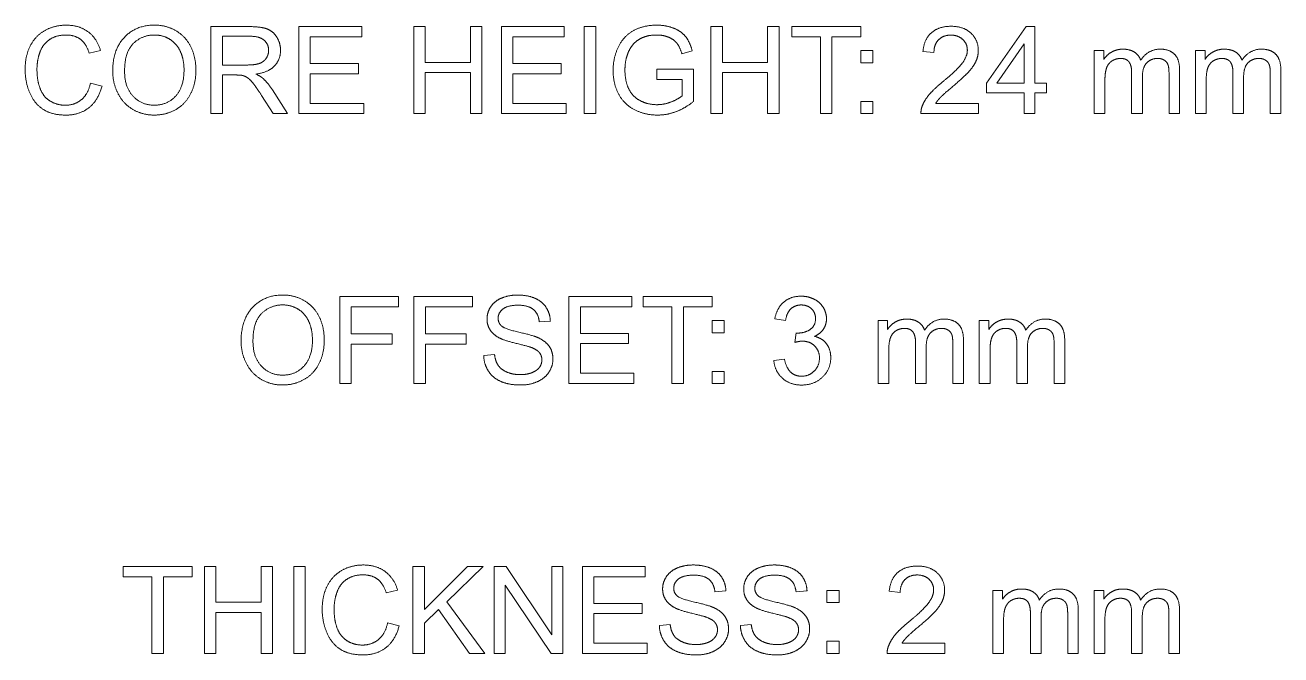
# Model space of a CAD drawing. Header units: millimetres. Extents: x -205 to 205, y -139 to 139.
# Drawn here: x 89.03 to 116.93, y -16.92 to -2.92 of the extents above; entities that cross this region are included whole.
import ezdxf

# ---------------------------------------------------------------- set-up
doc = ezdxf.new("R2010")
doc.units = ezdxf.units.MM
doc.layers.add('dimensions', color=7, linetype='Continuous', lineweight=18)

msp = doc.modelspace()

# ---------------------------------------------------------------- linework, layer by layer
at = {"layer": 'dimensions'}
for p, q in [((93.16, -2.959), (93.16, -4.892)), ((94.017, -2.959), (93.16, -2.959)), ((95.112, -2.959), (95.112, -4.892)), ((96.509, -2.959), (95.112, -2.959)), ((96.509, -3.187), (96.509, -2.959)), ((97.665, -2.959), (97.665, -4.892)), ((97.921, -2.959), (97.665, -2.959)), ((97.921, -3.753), (97.921, -2.959)), ((98.926, -2.959), (98.926, -3.753)), ((99.181, -2.959), (98.926, -2.959)), ((99.181, -4.892), (99.181, -2.959)), ((99.612, -2.959), (99.612, -4.892)), ((101.01, -2.959), (99.612, -2.959)), ((101.01, -3.187), (101.01, -2.959)), ((101.452, -2.959), (101.452, -4.892)), ((101.707, -2.959), (101.452, -2.959)), ((101.707, -4.892), (101.707, -2.959)), ((104.266, -2.959), (104.266, -4.892)), ((104.522, -2.959), (104.266, -2.959)), ((104.522, -3.753), (104.522, -2.959)), ((105.527, -2.959), (105.527, -3.753)), ((105.782, -2.959), (105.527, -2.959)), ((105.782, -4.892), (105.782, -2.959)), ((106.063, -2.959), (106.063, -3.187)), ((107.595, -2.959), (106.063, -2.959)), ((107.595, -3.187), (107.595, -2.959)), ((111.268, -2.959), (110.386, -4.212)), ((111.462, -2.959), (111.268, -2.959)), ((111.462, -4.212), (111.462, -2.959)), ((93.416, -3.812), (93.416, -3.173)), ((93.416, -3.173), (94.028, -3.173)), ((95.367, -3.187), (96.509, -3.187)), ((95.367, -3.779), (95.367, -3.187)), ((99.868, -3.187), (101.01, -3.187)), ((99.868, -3.779), (99.868, -3.187)), ((106.063, -3.187), (106.7, -3.187)), ((106.7, -3.187), (106.7, -4.892)), ((106.956, -3.187), (107.595, -3.187)), ((106.956, -4.892), (106.956, -3.187)), ((110.619, -4.212), (111.225, -3.34)), ((111.225, -3.34), (111.225, -4.212)), ((90.456, -3.548), (90.708, -3.489)), ((103.622, -3.563), (103.852, -3.5)), ((107.594, -3.492), (107.594, -3.762)), ((107.864, -3.492), (107.594, -3.492)), ((107.864, -3.762), (107.864, -3.492)), ((108.977, -3.51), (109.221, -3.535)), ((112.782, -3.492), (112.782, -4.892)), ((112.994, -3.492), (112.782, -3.492)), ((112.994, -3.688), (112.994, -3.492)), ((115.031, -3.492), (115.031, -4.892)), ((115.243, -3.492), (115.031, -3.492)), ((115.243, -3.688), (115.243, -3.492)), ((93.966, -3.812), (93.416, -3.812)), ((96.437, -3.779), (95.367, -3.779)), ((96.437, -4.006), (96.437, -3.779)), ((98.926, -3.753), (97.921, -3.753)), ((100.937, -3.779), (99.868, -3.779)), ((100.937, -4.006), (100.937, -3.779)), ((105.527, -3.753), (104.522, -3.753)), ((107.594, -3.762), (107.864, -3.762)), ((93.416, -4.034), (93.713, -4.034)), ((93.416, -4.892), (93.416, -4.034)), ((95.367, -4.006), (96.437, -4.006)), ((95.367, -4.664), (95.367, -4.006)), ((97.921, -3.981), (98.926, -3.981)), ((97.921, -4.892), (97.921, -3.981)), ((98.926, -3.981), (98.926, -4.892)), ((99.868, -4.006), (100.937, -4.006)), ((99.868, -4.664), (99.868, -4.006)), ((103.881, -3.906), (103.063, -3.907)), ((103.063, -3.907), (103.063, -4.134)), ((103.063, -4.134), (103.631, -4.134)), ((103.631, -4.134), (103.631, -4.494)), ((103.881, -4.623), (103.881, -3.906)), ((104.522, -3.981), (105.527, -3.981)), ((104.522, -4.892), (104.522, -3.981)), ((105.527, -3.981), (105.527, -4.892)), ((113.019, -4.892), (113.019, -4.165)), ((113.613, -3.982), (113.613, -4.892)), ((113.851, -4.892), (113.851, -4.078)), ((114.443, -4.01), (114.443, -4.892)), ((114.679, -4.892), (114.679, -3.931)), ((115.268, -4.892), (115.268, -4.165)), ((115.863, -3.982), (115.863, -4.892)), ((116.1, -4.892), (116.1, -4.078)), ((116.692, -4.01), (116.692, -4.892)), ((116.928, -4.892), (116.928, -3.931)), ((90.741, -4.279), (90.485, -4.214)), ((94.864, -4.892), (94.528, -4.366)), ((110.386, -4.212), (110.386, -4.429)), ((110.386, -4.429), (111.225, -4.429)), ((111.225, -4.212), (110.619, -4.212)), ((111.225, -4.429), (111.225, -4.892)), ((111.723, -4.212), (111.462, -4.212)), ((111.462, -4.429), (111.723, -4.429)), ((111.462, -4.892), (111.462, -4.429)), ((111.723, -4.429), (111.723, -4.212)), ((94.286, -4.49), (94.542, -4.892)), ((96.554, -4.664), (95.367, -4.664)), ((96.554, -4.892), (96.554, -4.664)), ((101.055, -4.664), (99.868, -4.664)), ((101.055, -4.892), (101.055, -4.664)), ((107.594, -4.622), (107.594, -4.892)), ((107.864, -4.622), (107.594, -4.622)), ((107.864, -4.892), (107.864, -4.622)), ((110.209, -4.664), (109.262, -4.664)), ((110.209, -4.892), (110.209, -4.664)), ((93.16, -4.892), (93.416, -4.892)), ((94.542, -4.892), (94.864, -4.892)), ((95.112, -4.892), (96.554, -4.892)), ((97.665, -4.892), (97.921, -4.892)), ((98.926, -4.892), (99.181, -4.892)), ((99.612, -4.892), (101.055, -4.892)), ((101.452, -4.892), (101.707, -4.892)), ((104.266, -4.892), (104.522, -4.892)), ((105.527, -4.892), (105.782, -4.892)), ((106.7, -4.892), (106.956, -4.892)), ((107.594, -4.892), (107.864, -4.892)), ((108.932, -4.892), (110.209, -4.892)), ((111.225, -4.892), (111.462, -4.892)), ((112.782, -4.892), (113.019, -4.892)), ((113.613, -4.892), (113.851, -4.892)), ((114.443, -4.892), (114.679, -4.892)), ((115.031, -4.892), (115.268, -4.892)), ((115.863, -4.892), (116.1, -4.892)), ((116.692, -4.892), (116.928, -4.892)), ((96.021, -8.959), (96.021, -10.892)), ((97.325, -8.959), (96.021, -8.959)), ((96.277, -9.187), (97.325, -9.187)), ((96.277, -9.786), (96.277, -9.187)), ((97.325, -9.187), (97.325, -8.959)), ((97.671, -8.959), (97.671, -10.892)), ((98.974, -8.959), (97.671, -8.959)), ((97.926, -9.187), (98.974, -9.187)), ((97.926, -9.786), (97.926, -9.187)), ((98.974, -9.187), (98.974, -8.959)), ((101.113, -8.959), (101.113, -10.892)), ((102.51, -8.959), (101.113, -8.959)), ((101.369, -9.187), (102.51, -9.187)), ((101.369, -9.779), (101.369, -9.187)), ((102.51, -9.187), (102.51, -8.959)), ((102.763, -8.959), (102.763, -9.187)), ((104.295, -8.959), (102.763, -8.959)), ((102.763, -9.187), (103.4, -9.187)), ((103.4, -9.187), (103.4, -10.892)), ((103.656, -9.187), (104.295, -9.187)), ((103.656, -10.892), (103.656, -9.187)), ((104.295, -9.187), (104.295, -8.959)), ((105.687, -9.452), (105.925, -9.494)), ((100.455, -9.522), (100.7, -9.504)), ((104.294, -9.492), (104.294, -9.762)), ((104.564, -9.492), (104.294, -9.492)), ((104.294, -9.762), (104.564, -9.762)), ((104.564, -9.762), (104.564, -9.492)), ((107.98, -9.492), (107.98, -10.892)), ((108.192, -9.492), (107.98, -9.492)), ((108.192, -9.688), (108.192, -9.492)), ((110.229, -9.492), (110.229, -10.892)), ((110.441, -9.492), (110.229, -9.492)), ((110.441, -9.688), (110.441, -9.492)), ((97.184, -9.786), (96.277, -9.786)), ((96.277, -10.014), (97.184, -10.014)), ((96.277, -10.892), (96.277, -10.014)), ((97.184, -10.014), (97.184, -9.786)), ((98.833, -9.786), (97.926, -9.786)), ((97.926, -10.014), (98.833, -10.014)), ((97.926, -10.892), (97.926, -10.014)), ((98.833, -10.014), (98.833, -9.786)), ((102.438, -9.779), (101.369, -9.779)), ((101.369, -10.006), (102.438, -10.006)), ((101.369, -10.664), (101.369, -10.006)), ((102.438, -10.006), (102.438, -9.779)), ((106.158, -9.769), (106.132, -9.977)), ((108.812, -9.982), (108.812, -10.892)), ((109.641, -10.01), (109.641, -10.892)), ((109.877, -10.892), (109.877, -9.931)), ((111.061, -9.982), (111.061, -10.892)), ((111.89, -10.01), (111.89, -10.892)), ((112.126, -10.892), (112.126, -9.931)), ((99.461, -10.25), (99.22, -10.271)), ((108.217, -10.892), (108.217, -10.165)), ((109.049, -10.892), (109.049, -10.078)), ((110.467, -10.892), (110.467, -10.165)), ((111.298, -10.892), (111.298, -10.078)), ((105.901, -10.35), (105.664, -10.382)), ((102.555, -10.664), (101.369, -10.664)), ((102.555, -10.892), (102.555, -10.664)), ((104.294, -10.622), (104.294, -10.892)), ((104.564, -10.622), (104.294, -10.622)), ((104.564, -10.892), (104.564, -10.622)), ((96.021, -10.892), (96.277, -10.892)), ((97.671, -10.892), (97.926, -10.892)), ((101.113, -10.892), (102.555, -10.892)), ((103.4, -10.892), (103.656, -10.892)), ((104.294, -10.892), (104.564, -10.892)), ((107.98, -10.892), (108.217, -10.892)), ((108.812, -10.892), (109.049, -10.892)), ((109.641, -10.892), (109.877, -10.892)), ((110.229, -10.892), (110.467, -10.892)), ((111.061, -10.892), (111.298, -10.892)), ((111.89, -10.892), (112.126, -10.892)), ((91.212, -14.959), (91.212, -15.187)), ((92.744, -14.959), (91.212, -14.959)), ((92.744, -15.187), (92.744, -14.959)), ((93.014, -14.959), (93.014, -16.892)), ((93.27, -14.959), (93.014, -14.959)), ((93.27, -15.753), (93.27, -14.959)), ((94.274, -14.959), (94.274, -15.753)), ((94.53, -14.959), (94.274, -14.959)), ((94.53, -16.892), (94.53, -14.959)), ((95, -14.959), (95, -16.892)), ((95.255, -14.959), (95, -14.959)), ((95.255, -16.892), (95.255, -14.959)), ((97.645, -14.959), (97.645, -16.892)), ((97.901, -14.959), (97.645, -14.959)), ((97.901, -15.918), (97.901, -14.959)), ((98.861, -14.959), (97.901, -15.918)), ((98.397, -15.742), (99.208, -14.959)), ((99.208, -14.959), (98.861, -14.959)), ((99.454, -14.959), (99.454, -16.892)), ((99.717, -14.959), (99.454, -14.959)), ((100.732, -16.477), (99.717, -14.959)), ((100.732, -14.959), (100.732, -16.477)), ((100.977, -14.959), (100.732, -14.959)), ((100.977, -16.892), (100.977, -14.959)), ((101.412, -14.959), (101.412, -16.892)), ((102.809, -14.959), (101.412, -14.959)), ((102.809, -15.187), (102.809, -14.959)), ((91.212, -15.187), (91.849, -15.187)), ((91.849, -15.187), (91.849, -16.892)), ((92.104, -15.187), (92.744, -15.187)), ((92.104, -16.892), (92.104, -15.187)), ((101.668, -15.187), (102.809, -15.187)), ((101.668, -15.779), (101.668, -15.187)), ((97.056, -15.548), (97.308, -15.489)), ((99.699, -15.373), (100.715, -16.892)), ((99.699, -16.892), (99.699, -15.373)), ((104.356, -15.522), (104.601, -15.504)), ((106.157, -15.522), (106.402, -15.504)), ((106.845, -15.492), (106.845, -15.762)), ((107.115, -15.492), (106.845, -15.492)), ((107.115, -15.762), (107.115, -15.492)), ((108.228, -15.51), (108.472, -15.535)), ((110.531, -15.492), (110.531, -16.892)), ((110.743, -15.492), (110.531, -15.492)), ((110.743, -15.688), (110.743, -15.492)), ((112.78, -15.492), (112.78, -16.892)), ((112.993, -15.492), (112.78, -15.492)), ((112.993, -15.688), (112.993, -15.492)), ((94.274, -15.753), (93.27, -15.753)), ((99.243, -16.892), (98.397, -15.742)), ((102.737, -15.779), (101.668, -15.779)), ((102.737, -16.006), (102.737, -15.779)), ((106.845, -15.762), (107.115, -15.762)), ((93.27, -15.981), (94.274, -15.981)), ((93.27, -16.892), (93.27, -15.981)), ((94.274, -15.981), (94.274, -16.892)), ((97.901, -16.222), (98.218, -15.914)), ((98.218, -15.914), (98.906, -16.892)), ((101.668, -16.006), (102.737, -16.006)), ((101.668, -16.664), (101.668, -16.006)), ((110.768, -16.892), (110.768, -16.165)), ((111.363, -15.982), (111.363, -16.892)), ((111.6, -16.892), (111.6, -16.078)), ((112.192, -16.01), (112.192, -16.892)), ((112.428, -16.892), (112.428, -15.931)), ((113.018, -16.892), (113.018, -16.165)), ((113.612, -15.982), (113.612, -16.892)), ((113.849, -16.892), (113.849, -16.078)), ((114.441, -16.01), (114.441, -16.892)), ((114.677, -16.892), (114.677, -15.931)), ((97.341, -16.279), (97.085, -16.214)), ((97.901, -16.892), (97.901, -16.222)), ((103.362, -16.25), (103.121, -16.271)), ((105.163, -16.25), (104.922, -16.271)), ((102.854, -16.664), (101.668, -16.664)), ((102.854, -16.892), (102.854, -16.664)), ((106.845, -16.622), (106.845, -16.892)), ((107.115, -16.622), (106.845, -16.622)), ((107.115, -16.892), (107.115, -16.622)), ((109.461, -16.664), (108.513, -16.664)), ((109.461, -16.892), (109.461, -16.664)), ((91.849, -16.892), (92.104, -16.892)), ((93.014, -16.892), (93.27, -16.892)), ((94.274, -16.892), (94.53, -16.892)), ((95, -16.892), (95.255, -16.892)), ((97.645, -16.892), (97.901, -16.892)), ((98.906, -16.892), (99.243, -16.892)), ((99.454, -16.892), (99.699, -16.892)), ((100.715, -16.892), (100.977, -16.892)), ((101.412, -16.892), (102.854, -16.892)), ((106.845, -16.892), (107.115, -16.892)), ((108.183, -16.892), (109.461, -16.892)), ((110.531, -16.892), (110.768, -16.892)), ((111.363, -16.892), (111.6, -16.892)), ((112.192, -16.892), (112.428, -16.892)), ((112.78, -16.892), (113.018, -16.892)), ((113.612, -16.892), (113.849, -16.892)), ((114.441, -16.892), (114.677, -16.892))]:
    msp.add_line(p, q, dxfattribs=at)
for points in [[(89.148, -3.384), (89.263, -3.16), (89.476, -3.043)], [(89.476, -3.043), (89.689, -2.926), (89.945, -2.926)], [(89.945, -2.926), (90.235, -2.926), (90.433, -3.074)], [(91.237, -3.197), (91.495, -2.925), (91.904, -2.925)], [(91.904, -2.925), (92.172, -2.925), (92.387, -3.053)], [(92.387, -3.053), (92.601, -3.181), (92.714, -3.409)], [(94.017, -2.959), (94.276, -2.959), (94.41, -3.011)], [(94.41, -3.011), (94.545, -3.063), (94.625, -3.195)], [(102.212, -3.408), (102.33, -3.164), (102.551, -3.045)], [(102.551, -3.045), (102.773, -2.926), (103.061, -2.926)], [(103.061, -2.926), (103.271, -2.926), (103.44, -2.994)], [(103.44, -2.994), (103.61, -3.062), (103.706, -3.183)], [(109.165, -3.094), (109.329, -2.951), (109.604, -2.951)], [(109.604, -2.951), (109.882, -2.951), (110.045, -3.105)], [(89.567, -3.252), (89.418, -3.359), (89.357, -3.539)], [(89.94, -3.145), (89.717, -3.145), (89.567, -3.252)], [(90.261, -3.241), (90.133, -3.145), (89.94, -3.145)], [(90.456, -3.548), (90.389, -3.338), (90.261, -3.241)], [(90.433, -3.074), (90.63, -3.222), (90.708, -3.489)], [(90.979, -3.951), (90.979, -3.469), (91.237, -3.197)], [(91.438, -3.332), (91.242, -3.518), (91.242, -3.955)], [(91.905, -3.145), (91.634, -3.145), (91.438, -3.332)], [(92.25, -3.242), (92.097, -3.145), (91.905, -3.145)], [(92.483, -3.515), (92.404, -3.339), (92.25, -3.242)], [(94.342, -3.261), (94.243, -3.173), (94.028, -3.173)], [(94.442, -3.486), (94.442, -3.349), (94.342, -3.261)], [(94.625, -3.195), (94.706, -3.327), (94.706, -3.486)], [(102.553, -3.339), (102.475, -3.426), (102.431, -3.53)], [(102.759, -3.198), (102.632, -3.252), (102.553, -3.339)], [(103.063, -3.145), (102.887, -3.145), (102.759, -3.198)], [(103.329, -3.196), (103.209, -3.145), (103.063, -3.145)], [(103.514, -3.331), (103.449, -3.247), (103.329, -3.196)], [(103.622, -3.563), (103.578, -3.415), (103.514, -3.331)], [(103.706, -3.183), (103.802, -3.305), (103.852, -3.5)], [(108.977, -3.51), (109.002, -3.237), (109.165, -3.094)], [(109.325, -3.251), (109.222, -3.353), (109.221, -3.535)], [(109.599, -3.148), (109.428, -3.148), (109.325, -3.251)], [(109.862, -3.245), (109.761, -3.148), (109.599, -3.148)], [(109.963, -3.483), (109.963, -3.341), (109.862, -3.245)], [(110.045, -3.105), (110.207, -3.26), (110.207, -3.488)], [(89.033, -3.911), (89.033, -3.609), (89.148, -3.384)], [(89.357, -3.539), (89.296, -3.719), (89.296, -3.91)], [(92.563, -3.927), (92.563, -3.691), (92.483, -3.515)], [(92.714, -3.409), (92.827, -3.638), (92.827, -3.928)], [(94.39, -3.66), (94.442, -3.58), (94.442, -3.486)], [(94.706, -3.486), (94.706, -3.692), (94.572, -3.833)], [(102.094, -3.935), (102.094, -3.653), (102.212, -3.408)], [(102.431, -3.53), (102.357, -3.709), (102.357, -3.919)], [(109.852, -3.768), (109.963, -3.617), (109.963, -3.483)], [(110.207, -3.488), (110.207, -3.604), (110.159, -3.716)], [(112.994, -3.688), (113.06, -3.585), (113.169, -3.523)], [(113.169, -3.523), (113.279, -3.46), (113.418, -3.46)], [(113.418, -3.46), (113.574, -3.46), (113.673, -3.525)], [(113.673, -3.525), (113.773, -3.589), (113.814, -3.705)], [(113.814, -3.705), (113.98, -3.46), (114.246, -3.46)], [(114.246, -3.46), (114.455, -3.46), (114.567, -3.575)], [(114.567, -3.575), (114.679, -3.691), (114.679, -3.931)], [(115.243, -3.688), (115.309, -3.585), (115.418, -3.523)], [(115.418, -3.523), (115.528, -3.46), (115.667, -3.46)], [(115.667, -3.46), (115.823, -3.46), (115.923, -3.525)], [(115.923, -3.525), (116.022, -3.589), (116.063, -3.705)], [(116.063, -3.705), (116.229, -3.46), (116.495, -3.46)], [(116.495, -3.46), (116.704, -3.46), (116.816, -3.575)], [(116.816, -3.575), (116.928, -3.691), (116.928, -3.931)], [(93.966, -3.812), (94.141, -3.812), (94.24, -3.776)], [(94.572, -3.833), (94.439, -3.974), (94.161, -4.013)], [(94.24, -3.776), (94.339, -3.74), (94.39, -3.66)], [(109.426, -4.177), (109.741, -3.919), (109.852, -3.768)], [(110.159, -3.716), (110.112, -3.828), (110.002, -3.952)], [(113.057, -3.873), (113.019, -3.974), (113.019, -4.165)], [(113.18, -3.719), (113.095, -3.771), (113.057, -3.873)], [(113.366, -3.666), (113.265, -3.666), (113.18, -3.719)], [(113.555, -3.745), (113.497, -3.666), (113.366, -3.666)], [(113.613, -3.982), (113.613, -3.824), (113.555, -3.745)], [(113.948, -3.764), (113.851, -3.862), (113.851, -4.078)], [(114.194, -3.666), (114.046, -3.666), (113.948, -3.764)], [(114.336, -3.704), (114.275, -3.666), (114.194, -3.666)], [(114.42, -3.805), (114.397, -3.742), (114.336, -3.704)], [(114.443, -4.01), (114.443, -3.868), (114.42, -3.805)], [(115.306, -3.873), (115.268, -3.974), (115.268, -4.165)], [(115.429, -3.719), (115.344, -3.771), (115.306, -3.873)], [(115.615, -3.666), (115.515, -3.666), (115.429, -3.719)], [(115.805, -3.745), (115.747, -3.666), (115.615, -3.666)], [(115.863, -3.982), (115.863, -3.824), (115.805, -3.745)], [(116.197, -3.764), (116.1, -3.862), (116.1, -4.078)], [(116.443, -3.666), (116.295, -3.666), (116.197, -3.764)], [(116.585, -3.704), (116.524, -3.666), (116.443, -3.666)], [(116.669, -3.805), (116.646, -3.742), (116.585, -3.704)], [(116.692, -4.01), (116.692, -3.868), (116.669, -3.805)], [(89.135, -4.429), (89.033, -4.188), (89.033, -3.911)], [(89.296, -3.91), (89.296, -4.156), (89.368, -4.34)], [(91.089, -4.433), (90.979, -4.205), (90.979, -3.951)], [(91.242, -3.955), (91.242, -4.304), (91.43, -4.505)], [(92.377, -4.503), (92.563, -4.3), (92.563, -3.927)], [(92.827, -3.928), (92.827, -4.222), (92.708, -4.454)], [(93.855, -4.043), (93.812, -4.034), (93.713, -4.034)], [(93.972, -4.094), (93.915, -4.057), (93.855, -4.043)], [(94.102, -4.223), (94.029, -4.131), (93.972, -4.094)], [(94.161, -4.013), (94.263, -4.061), (94.315, -4.109)], [(94.315, -4.109), (94.427, -4.212), (94.528, -4.366)], [(102.212, -4.45), (102.094, -4.22), (102.094, -3.935)], [(102.357, -3.919), (102.357, -4.177), (102.446, -4.351)], [(109.116, -4.47), (109.223, -4.343), (109.426, -4.177)], [(110.002, -3.952), (109.892, -4.076), (109.636, -4.292)], [(89.433, -4.798), (89.237, -4.67), (89.135, -4.429)], [(89.368, -4.34), (89.44, -4.524), (89.592, -4.615)], [(90.284, -4.582), (90.433, -4.458), (90.485, -4.214)], [(90.741, -4.279), (90.661, -4.594), (90.452, -4.759)], [(91.415, -4.793), (91.2, -4.661), (91.089, -4.433)], [(92.708, -4.454), (92.59, -4.686), (92.372, -4.806)], [(94.286, -4.49), (94.174, -4.316), (94.102, -4.223)], [(102.564, -4.803), (102.331, -4.681), (102.212, -4.45)], [(102.446, -4.351), (102.535, -4.525), (102.705, -4.61)], [(109.636, -4.292), (109.422, -4.471), (109.362, -4.535)], [(89.592, -4.615), (89.743, -4.706), (89.92, -4.706)], [(89.92, -4.706), (90.135, -4.706), (90.284, -4.582)], [(91.43, -4.505), (91.618, -4.706), (91.901, -4.706)], [(91.901, -4.706), (92.19, -4.706), (92.377, -4.503)], [(102.705, -4.61), (102.875, -4.694), (103.067, -4.694)], [(103.067, -4.694), (103.233, -4.694), (103.391, -4.63)], [(103.391, -4.63), (103.549, -4.566), (103.631, -4.494)], [(103.881, -4.623), (103.693, -4.773), (103.492, -4.849)], [(108.932, -4.892), (108.929, -4.806), (108.96, -4.727)], [(108.96, -4.727), (109.008, -4.597), (109.116, -4.47)], [(109.362, -4.535), (109.301, -4.599), (109.262, -4.664)], [(89.941, -4.925), (89.629, -4.925), (89.433, -4.798)], [(90.452, -4.759), (90.243, -4.925), (89.941, -4.925)], [(91.903, -4.925), (91.63, -4.925), (91.415, -4.793)], [(92.372, -4.806), (92.155, -4.925), (91.903, -4.925)], [(103.081, -4.925), (102.796, -4.925), (102.564, -4.803)], [(103.492, -4.849), (103.292, -4.925), (103.081, -4.925)], [(94.089, -9.197), (94.347, -8.925), (94.756, -8.925)], [(94.756, -8.925), (95.023, -8.925), (95.238, -9.053)], [(99.619, -8.992), (99.779, -8.926), (99.974, -8.926)], [(99.974, -8.926), (100.189, -8.926), (100.353, -8.995)], [(93.83, -9.951), (93.83, -9.469), (94.089, -9.197)], [(94.757, -9.145), (94.485, -9.145), (94.29, -9.332)], [(95.102, -9.242), (94.948, -9.145), (94.757, -9.145)], [(95.238, -9.053), (95.453, -9.181), (95.566, -9.409)], [(99.293, -9.459), (99.293, -9.312), (99.376, -9.185)], [(99.376, -9.185), (99.46, -9.058), (99.619, -8.992)], [(99.984, -9.152), (99.752, -9.152), (99.646, -9.237)], [(100.321, -9.245), (100.207, -9.152), (99.984, -9.152)], [(100.353, -8.995), (100.517, -9.065), (100.605, -9.199)], [(100.605, -9.199), (100.694, -9.334), (100.7, -9.504)], [(105.687, -9.452), (105.731, -9.214), (105.885, -9.082)], [(105.885, -9.082), (106.039, -8.951), (106.269, -8.951)], [(106.274, -9.146), (106.136, -9.146), (106.043, -9.233)], [(106.269, -8.951), (106.427, -8.951), (106.56, -9.019)], [(106.502, -9.232), (106.414, -9.146), (106.274, -9.146)], [(106.56, -9.019), (106.693, -9.087), (106.764, -9.204)], [(106.764, -9.204), (106.834, -9.322), (106.834, -9.454)], [(94.29, -9.332), (94.094, -9.518), (94.094, -9.955)], [(95.335, -9.515), (95.255, -9.339), (95.102, -9.242)], [(95.566, -9.409), (95.678, -9.638), (95.678, -9.928)], [(99.361, -9.699), (99.293, -9.592), (99.293, -9.459)], [(99.646, -9.237), (99.54, -9.322), (99.54, -9.442)], [(99.54, -9.442), (99.54, -9.546), (99.615, -9.613)], [(100.455, -9.522), (100.435, -9.339), (100.321, -9.245)], [(106.043, -9.233), (105.951, -9.32), (105.925, -9.494)], [(106.469, -9.692), (106.591, -9.613), (106.591, -9.448)], [(106.591, -9.448), (106.591, -9.318), (106.502, -9.232)], [(106.834, -9.454), (106.834, -9.579), (106.767, -9.682)], [(108.368, -9.523), (108.477, -9.46), (108.617, -9.46)], [(108.617, -9.46), (108.772, -9.46), (108.872, -9.525)], [(109.012, -9.705), (109.178, -9.46), (109.445, -9.46)], [(109.445, -9.46), (109.653, -9.46), (109.765, -9.575)], [(110.617, -9.523), (110.726, -9.46), (110.866, -9.46)], [(110.866, -9.46), (111.022, -9.46), (111.121, -9.525)], [(111.261, -9.705), (111.428, -9.46), (111.694, -9.46)], [(111.694, -9.46), (111.902, -9.46), (112.014, -9.575)], [(95.415, -9.927), (95.415, -9.691), (95.335, -9.515)], [(99.568, -9.879), (99.429, -9.807), (99.361, -9.699)], [(99.615, -9.613), (99.689, -9.68), (100.001, -9.751)], [(100.001, -9.751), (100.313, -9.821), (100.429, -9.874)], [(106.196, -9.771), (106.348, -9.771), (106.469, -9.692)], [(106.767, -9.682), (106.7, -9.784), (106.568, -9.845)], [(108.192, -9.688), (108.258, -9.585), (108.368, -9.523)], [(108.379, -9.719), (108.294, -9.771), (108.256, -9.873)], [(108.564, -9.666), (108.464, -9.666), (108.379, -9.719)], [(108.754, -9.745), (108.696, -9.666), (108.564, -9.666)], [(108.812, -9.982), (108.812, -9.824), (108.754, -9.745)], [(108.872, -9.525), (108.972, -9.589), (109.012, -9.705)], [(109.392, -9.666), (109.244, -9.666), (109.147, -9.764)], [(109.534, -9.704), (109.474, -9.666), (109.392, -9.666)], [(109.618, -9.805), (109.595, -9.742), (109.534, -9.704)], [(109.765, -9.575), (109.877, -9.691), (109.877, -9.931)], [(110.441, -9.688), (110.507, -9.585), (110.617, -9.523)], [(110.628, -9.719), (110.543, -9.771), (110.505, -9.873)], [(110.813, -9.666), (110.713, -9.666), (110.628, -9.719)], [(111.003, -9.745), (110.945, -9.666), (110.813, -9.666)], [(111.061, -9.982), (111.061, -9.824), (111.003, -9.745)], [(111.121, -9.525), (111.221, -9.589), (111.261, -9.705)], [(111.641, -9.666), (111.494, -9.666), (111.396, -9.764)], [(111.784, -9.704), (111.723, -9.666), (111.641, -9.666)], [(111.867, -9.805), (111.844, -9.742), (111.784, -9.704)], [(112.014, -9.575), (112.126, -9.691), (112.126, -9.931)], [(93.941, -10.433), (93.83, -10.205), (93.83, -9.951)], [(94.094, -9.955), (94.094, -10.304), (94.282, -10.505)], [(95.228, -10.503), (95.415, -10.3), (95.415, -9.927)], [(95.678, -9.928), (95.678, -10.222), (95.56, -10.454)], [(99.941, -10), (99.674, -9.936), (99.568, -9.879)], [(100.285, -10.094), (100.207, -10.064), (99.941, -10)], [(100.429, -9.874), (100.597, -9.952), (100.678, -10.071)], [(106.299, -9.951), (106.232, -9.951), (106.132, -9.977)], [(106.158, -9.769), (106.182, -9.771), (106.196, -9.771)], [(106.571, -10.057), (106.464, -9.951), (106.299, -9.951)], [(106.568, -9.845), (106.74, -9.885), (106.834, -10.009)], [(106.834, -10.009), (106.929, -10.134), (106.929, -10.321)], [(108.256, -9.873), (108.217, -9.974), (108.217, -10.165)], [(109.147, -9.764), (109.049, -9.862), (109.049, -10.078)], [(109.641, -10.01), (109.641, -9.868), (109.618, -9.805)], [(110.505, -9.873), (110.467, -9.974), (110.467, -10.165)], [(111.396, -9.764), (111.298, -9.862), (111.298, -10.078)], [(111.89, -10.01), (111.89, -9.868), (111.867, -9.805)], [(99.326, -10.618), (99.225, -10.465), (99.22, -10.271)], [(99.461, -10.25), (99.478, -10.395), (99.541, -10.488)], [(100.459, -10.208), (100.406, -10.14), (100.285, -10.094)], [(100.512, -10.367), (100.512, -10.276), (100.459, -10.208)], [(100.678, -10.071), (100.758, -10.191), (100.758, -10.346)], [(106.678, -10.326), (106.678, -10.163), (106.571, -10.057)], [(106.929, -10.321), (106.929, -10.574), (106.745, -10.75)], [(94.267, -10.793), (94.052, -10.661), (93.941, -10.433)], [(94.282, -10.505), (94.47, -10.706), (94.753, -10.706)], [(94.753, -10.706), (95.042, -10.706), (95.228, -10.503)], [(95.56, -10.454), (95.441, -10.686), (95.224, -10.806)], [(99.541, -10.488), (99.603, -10.581), (99.735, -10.638)], [(100.29, -10.652), (100.402, -10.608), (100.457, -10.533)], [(100.457, -10.533), (100.512, -10.457), (100.512, -10.367)], [(100.758, -10.346), (100.758, -10.5), (100.67, -10.637)], [(105.856, -10.775), (105.687, -10.623), (105.664, -10.382)], [(105.901, -10.35), (105.942, -10.552), (106.04, -10.641)], [(106.562, -10.614), (106.678, -10.498), (106.678, -10.326)], [(94.754, -10.925), (94.481, -10.925), (94.267, -10.793)], [(95.224, -10.806), (95.006, -10.925), (94.754, -10.925)], [(99.604, -10.848), (99.427, -10.772), (99.326, -10.618)], [(100.044, -10.925), (99.781, -10.925), (99.604, -10.848)], [(99.735, -10.638), (99.867, -10.695), (100.032, -10.695)], [(100.032, -10.695), (100.178, -10.695), (100.29, -10.652)], [(100.416, -10.849), (100.251, -10.925), (100.044, -10.925)], [(100.67, -10.637), (100.581, -10.773), (100.416, -10.849)], [(106.278, -10.926), (106.024, -10.926), (105.856, -10.775)], [(106.04, -10.641), (106.138, -10.73), (106.279, -10.73)], [(106.745, -10.75), (106.56, -10.926), (106.278, -10.926)], [(106.279, -10.73), (106.447, -10.73), (106.562, -10.614)], [(95.748, -15.384), (95.863, -15.16), (96.076, -15.043)], [(96.076, -15.043), (96.289, -14.926), (96.545, -14.926)], [(96.545, -14.926), (96.835, -14.926), (97.032, -15.074)], [(103.278, -15.185), (103.361, -15.058), (103.52, -14.992)], [(103.52, -14.992), (103.68, -14.926), (103.875, -14.926)], [(103.875, -14.926), (104.09, -14.926), (104.254, -14.995)], [(104.254, -14.995), (104.418, -15.065), (104.506, -15.199)], [(105.078, -15.185), (105.161, -15.058), (105.321, -14.992)], [(105.321, -14.992), (105.48, -14.926), (105.676, -14.926)], [(105.676, -14.926), (105.891, -14.926), (106.055, -14.995)], [(106.055, -14.995), (106.219, -15.065), (106.307, -15.199)], [(108.416, -15.094), (108.58, -14.951), (108.855, -14.951)], [(108.855, -14.951), (109.134, -14.951), (109.296, -15.105)], [(96.167, -15.252), (96.017, -15.359), (95.957, -15.539)], [(96.539, -15.145), (96.317, -15.145), (96.167, -15.252)], [(96.861, -15.241), (96.733, -15.145), (96.539, -15.145)], [(97.056, -15.548), (96.989, -15.338), (96.861, -15.241)], [(97.032, -15.074), (97.23, -15.222), (97.308, -15.489)], [(103.194, -15.459), (103.194, -15.312), (103.278, -15.185)], [(103.547, -15.237), (103.441, -15.322), (103.441, -15.442)], [(103.885, -15.152), (103.653, -15.152), (103.547, -15.237)], [(104.222, -15.245), (104.108, -15.152), (103.885, -15.152)], [(104.356, -15.522), (104.336, -15.339), (104.222, -15.245)], [(104.506, -15.199), (104.595, -15.334), (104.601, -15.504)], [(104.995, -15.459), (104.995, -15.312), (105.078, -15.185)], [(105.348, -15.237), (105.242, -15.322), (105.242, -15.442)], [(105.686, -15.152), (105.454, -15.152), (105.348, -15.237)], [(106.023, -15.245), (105.909, -15.152), (105.686, -15.152)], [(106.157, -15.522), (106.137, -15.339), (106.023, -15.245)], [(106.307, -15.199), (106.395, -15.334), (106.402, -15.504)], [(108.228, -15.51), (108.253, -15.237), (108.416, -15.094)], [(108.576, -15.251), (108.473, -15.353), (108.472, -15.535)], [(108.85, -15.148), (108.679, -15.148), (108.576, -15.251)], [(109.113, -15.245), (109.012, -15.148), (108.85, -15.148)], [(109.214, -15.483), (109.214, -15.341), (109.113, -15.245)], [(109.296, -15.105), (109.458, -15.26), (109.458, -15.488)], [(95.632, -15.911), (95.632, -15.609), (95.748, -15.384)], [(95.957, -15.539), (95.896, -15.719), (95.896, -15.91)], [(103.262, -15.699), (103.194, -15.592), (103.194, -15.459)], [(103.441, -15.442), (103.441, -15.546), (103.516, -15.613)], [(103.516, -15.613), (103.59, -15.68), (103.902, -15.751)], [(105.063, -15.699), (104.995, -15.592), (104.995, -15.459)], [(105.242, -15.442), (105.242, -15.546), (105.317, -15.613)], [(105.317, -15.613), (105.391, -15.68), (105.703, -15.751)], [(109.103, -15.768), (109.214, -15.617), (109.214, -15.483)], [(109.458, -15.488), (109.458, -15.604), (109.411, -15.716)], [(110.743, -15.688), (110.809, -15.585), (110.919, -15.523)], [(110.919, -15.523), (111.028, -15.46), (111.168, -15.46)], [(111.168, -15.46), (111.323, -15.46), (111.423, -15.525)], [(111.423, -15.525), (111.523, -15.589), (111.563, -15.705)], [(111.563, -15.705), (111.73, -15.46), (111.996, -15.46)], [(111.996, -15.46), (112.204, -15.46), (112.316, -15.575)], [(112.316, -15.575), (112.428, -15.691), (112.428, -15.931)], [(112.993, -15.688), (113.058, -15.585), (113.168, -15.523)], [(113.168, -15.523), (113.277, -15.46), (113.417, -15.46)], [(113.417, -15.46), (113.573, -15.46), (113.672, -15.525)], [(113.672, -15.525), (113.772, -15.589), (113.813, -15.705)], [(113.813, -15.705), (113.979, -15.46), (114.245, -15.46)], [(114.245, -15.46), (114.453, -15.46), (114.565, -15.575)], [(114.565, -15.575), (114.677, -15.691), (114.677, -15.931)], [(103.469, -15.879), (103.33, -15.807), (103.262, -15.699)], [(103.842, -16), (103.575, -15.936), (103.469, -15.879)], [(103.902, -15.751), (104.214, -15.821), (104.33, -15.874)], [(104.33, -15.874), (104.498, -15.952), (104.579, -16.071)], [(105.27, -15.879), (105.131, -15.807), (105.063, -15.699)], [(105.643, -16), (105.376, -15.936), (105.27, -15.879)], [(105.703, -15.751), (106.014, -15.821), (106.13, -15.874)], [(106.13, -15.874), (106.299, -15.952), (106.38, -16.071)], [(108.678, -16.177), (108.993, -15.919), (109.103, -15.768)], [(109.411, -15.716), (109.363, -15.828), (109.253, -15.952)], [(110.807, -15.873), (110.768, -15.974), (110.768, -16.165)], [(110.93, -15.719), (110.845, -15.771), (110.807, -15.873)], [(111.115, -15.666), (111.015, -15.666), (110.93, -15.719)], [(111.305, -15.745), (111.247, -15.666), (111.115, -15.666)], [(111.363, -15.982), (111.363, -15.824), (111.305, -15.745)], [(111.698, -15.764), (111.6, -15.862), (111.6, -16.078)], [(111.943, -15.666), (111.795, -15.666), (111.698, -15.764)], [(112.085, -15.704), (112.025, -15.666), (111.943, -15.666)], [(112.169, -15.805), (112.146, -15.742), (112.085, -15.704)], [(112.192, -16.01), (112.192, -15.868), (112.169, -15.805)], [(113.056, -15.873), (113.018, -15.974), (113.018, -16.165)], [(113.179, -15.719), (113.094, -15.771), (113.056, -15.873)], [(113.364, -15.666), (113.264, -15.666), (113.179, -15.719)], [(113.554, -15.745), (113.496, -15.666), (113.364, -15.666)], [(113.612, -15.982), (113.612, -15.824), (113.554, -15.745)], [(113.947, -15.764), (113.849, -15.862), (113.849, -16.078)], [(114.192, -15.666), (114.045, -15.666), (113.947, -15.764)], [(114.335, -15.704), (114.274, -15.666), (114.192, -15.666)], [(114.418, -15.805), (114.395, -15.742), (114.335, -15.704)], [(114.441, -16.01), (114.441, -15.868), (114.418, -15.805)], [(95.735, -16.429), (95.632, -16.188), (95.632, -15.911)], [(95.896, -15.91), (95.896, -16.156), (95.968, -16.34)], [(104.186, -16.094), (104.108, -16.064), (103.842, -16)], [(104.36, -16.208), (104.307, -16.14), (104.186, -16.094)], [(104.579, -16.071), (104.659, -16.191), (104.659, -16.346)], [(105.987, -16.094), (105.909, -16.064), (105.643, -16)], [(106.161, -16.208), (106.108, -16.14), (105.987, -16.094)], [(106.38, -16.071), (106.46, -16.191), (106.46, -16.346)], [(108.367, -16.47), (108.474, -16.343), (108.678, -16.177)], [(109.253, -15.952), (109.143, -16.076), (108.887, -16.292)], [(96.032, -16.798), (95.837, -16.67), (95.735, -16.429)], [(95.968, -16.34), (96.04, -16.524), (96.191, -16.615)], [(96.883, -16.582), (97.032, -16.458), (97.085, -16.214)], [(97.341, -16.279), (97.261, -16.594), (97.052, -16.759)], [(103.227, -16.618), (103.126, -16.465), (103.121, -16.271)], [(103.362, -16.25), (103.379, -16.395), (103.442, -16.488)], [(104.358, -16.533), (104.413, -16.457), (104.413, -16.367)], [(104.413, -16.367), (104.413, -16.276), (104.36, -16.208)], [(104.659, -16.346), (104.659, -16.5), (104.571, -16.637)], [(105.028, -16.618), (104.927, -16.465), (104.922, -16.271)], [(105.163, -16.25), (105.18, -16.395), (105.243, -16.488)], [(106.159, -16.533), (106.214, -16.457), (106.214, -16.367)], [(106.214, -16.367), (106.214, -16.276), (106.161, -16.208)], [(106.46, -16.346), (106.46, -16.5), (106.372, -16.637)], [(108.887, -16.292), (108.674, -16.471), (108.613, -16.535)], [(96.191, -16.615), (96.343, -16.706), (96.52, -16.706)], [(96.52, -16.706), (96.734, -16.706), (96.883, -16.582)], [(103.505, -16.848), (103.328, -16.772), (103.227, -16.618)], [(103.442, -16.488), (103.504, -16.581), (103.636, -16.638)], [(103.636, -16.638), (103.768, -16.695), (103.933, -16.695)], [(103.933, -16.695), (104.079, -16.695), (104.191, -16.652)], [(104.191, -16.652), (104.303, -16.608), (104.358, -16.533)], [(104.571, -16.637), (104.482, -16.773), (104.317, -16.849)], [(105.306, -16.848), (105.128, -16.772), (105.028, -16.618)], [(105.243, -16.488), (105.305, -16.581), (105.437, -16.638)], [(105.437, -16.638), (105.569, -16.695), (105.734, -16.695)], [(105.734, -16.695), (105.88, -16.695), (105.992, -16.652)], [(105.992, -16.652), (106.104, -16.608), (106.159, -16.533)], [(106.372, -16.637), (106.283, -16.773), (106.118, -16.849)], [(108.183, -16.892), (108.18, -16.806), (108.211, -16.727)], [(108.211, -16.727), (108.26, -16.597), (108.367, -16.47)], [(108.613, -16.535), (108.552, -16.599), (108.513, -16.664)], [(96.541, -16.925), (96.228, -16.925), (96.032, -16.798)], [(97.052, -16.759), (96.843, -16.925), (96.541, -16.925)], [(103.945, -16.925), (103.682, -16.925), (103.505, -16.848)], [(104.317, -16.849), (104.152, -16.925), (103.945, -16.925)], [(105.745, -16.925), (105.483, -16.925), (105.306, -16.848)], [(106.118, -16.849), (105.952, -16.925), (105.745, -16.925)]]:
    msp.add_open_spline(points, degree=2, dxfattribs=at)

doc.saveas('drawing.dxf')
